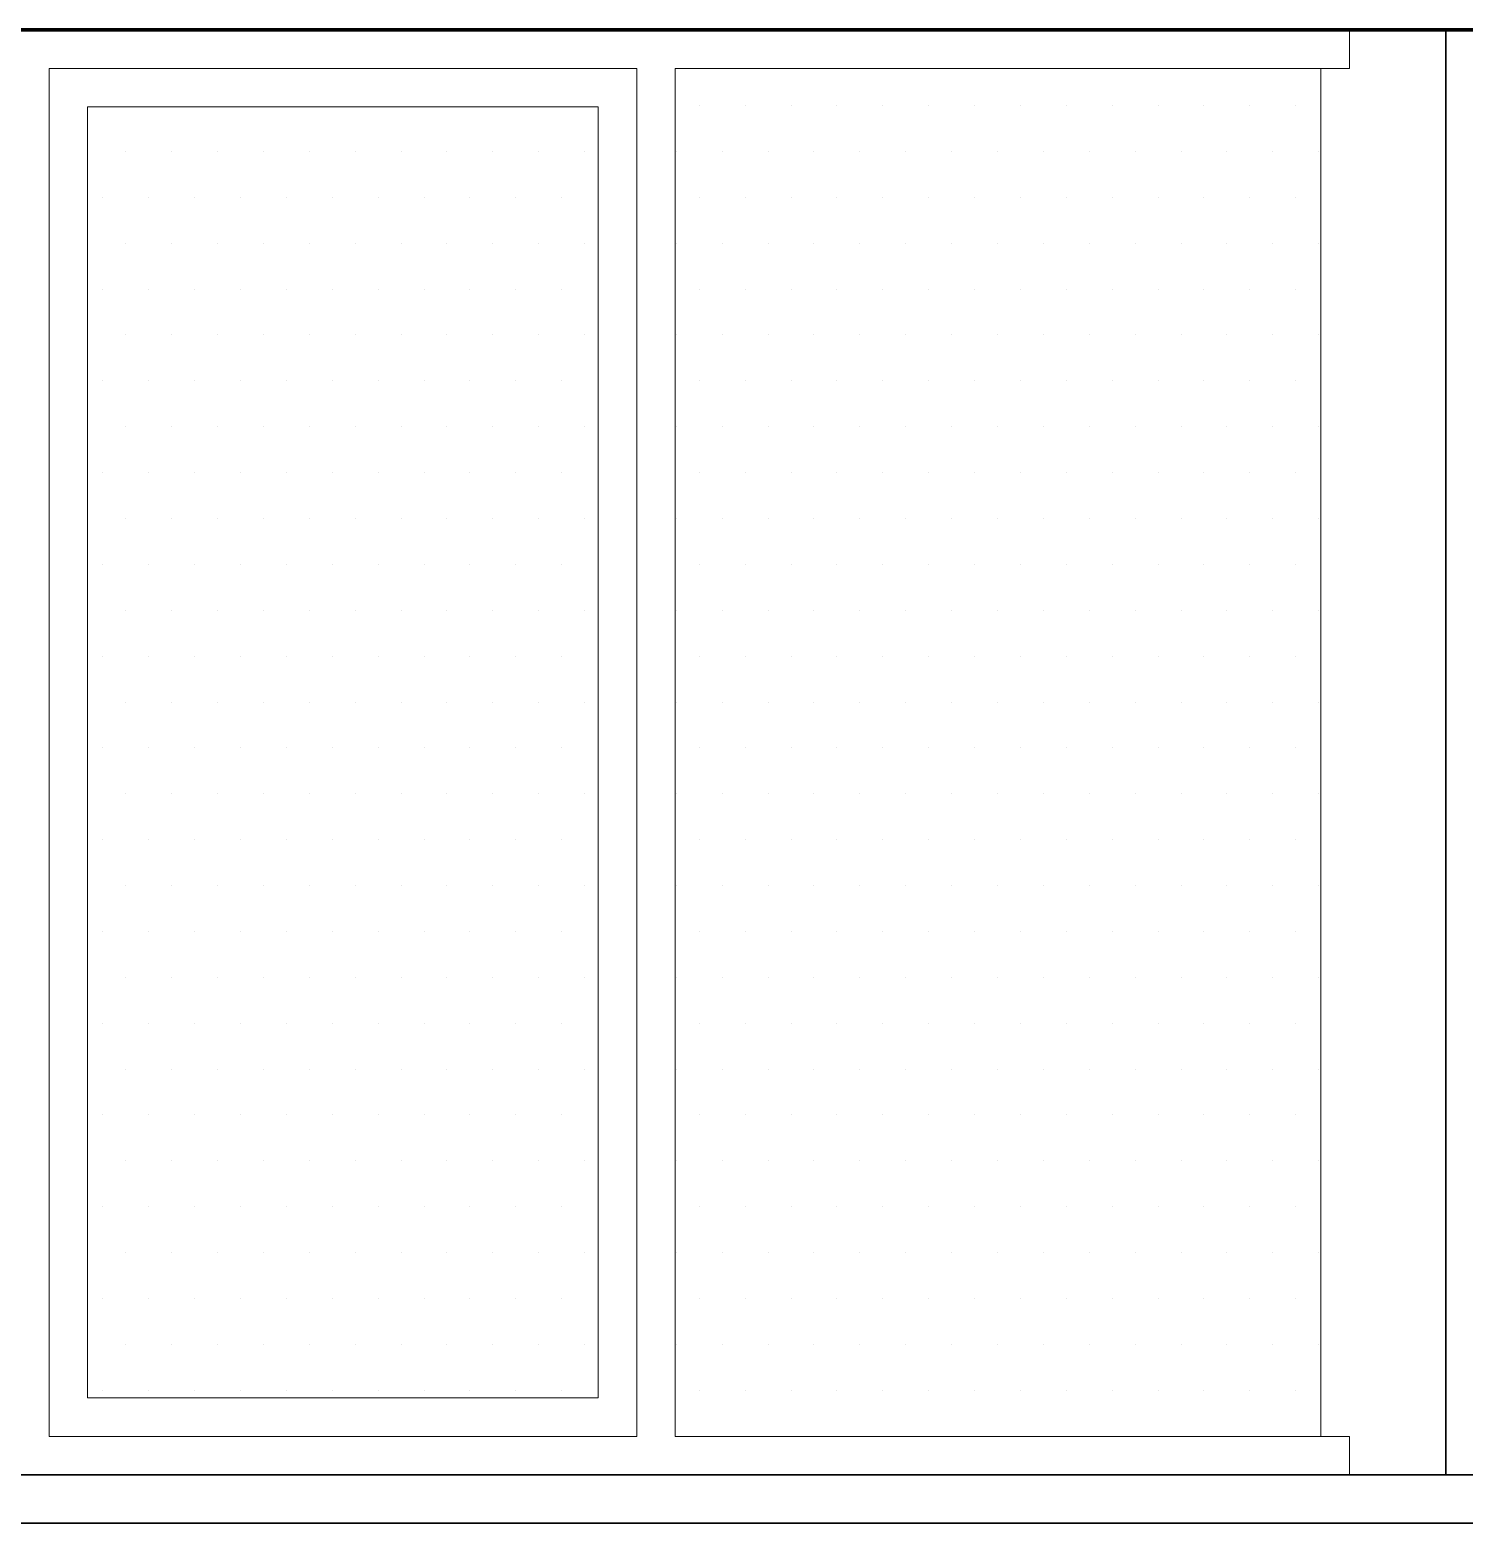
# Model space of a CAD drawing. Header units: millimetres. Extents: x 2016.56 to 2021.8, y 13721.83 to 13722.48.
# Drawn here: x 2021.69912 to 2021.7289, y 13722.17994 to 13722.21094 of the extents above; entities that cross this region are included whole.
import ezdxf

# ---------------------------------------------------------------- set-up
doc = ezdxf.new("R2010")
doc.units = ezdxf.units.MM
doc.layers.get('0').update_dxf_attribs({"lineweight": 20})
for name, color, linetype, lineweight in [('0.3', 150, 'Continuous', 30), ('1.2', 120, 'Continuous', 120), ('DUVAR', 4, 'Continuous', 40)]:
    doc.layers.add(name, color=color, linetype=linetype, lineweight=lineweight)

msp = doc.modelspace()

# ---------------------------------------------------------------- linework, layer by layer
for p, q in [((2021.726524, 13722.210938), (2021.726524, 13722.210138)), ((2021.699524, 13722.210138), (2021.699524, 13722.181738)), ((2021.699524, 13722.210138), (2021.711724, 13722.210138)), ((2021.711724, 13722.210138), (2021.711724, 13722.181738)), ((2021.712524, 13722.210138), (2021.712524, 13722.181738)), ((2021.712524, 13722.210138), (2021.726524, 13722.210138)), ((2021.725924, 13722.210138), (2021.725924, 13722.181738)), ((2021.700324, 13722.209338), (2021.700324, 13722.182538)), ((2021.710924, 13722.209338), (2021.700324, 13722.209338)), ((2021.710924, 13722.209338), (2021.710924, 13722.182538)), ((2021.700324, 13722.182538), (2021.710924, 13722.182538)), ((2021.711724, 13722.181738), (2021.699524, 13722.181738)), ((2021.726524, 13722.181738), (2021.712524, 13722.181738)), ((2021.726524, 13722.181738), (2021.726524, 13722.180938))]:
    msp.add_line(p, q)
at = {"layer": '0.3'}
for p, q in [((2021.728524, 13722.210938), (2021.728524, 13722.180938)), ((2021.680924, 13722.180938), (2021.737124, 13722.180938)), ((2021.680924, 13722.179938), (2021.737124, 13722.179938))]:
    msp.add_line(p, q, dxfattribs=at)
at = {"layer": '1.2'}
msp.add_line((2021.736524, 13722.210938), (2021.681524, 13722.210938), dxfattribs=at)
at = {"layer": 'DUVAR'}
for p, q in [((2021.713023, 13722.209367), (2021.713023, 13722.209367)), ((2021.713975, 13722.209367), (2021.713975, 13722.209367)), ((2021.714928, 13722.209367), (2021.714928, 13722.209367)), ((2021.71588, 13722.209367), (2021.71588, 13722.209367)), ((2021.716833, 13722.209367), (2021.716833, 13722.209367)), ((2021.717785, 13722.209367), (2021.717785, 13722.209367)), ((2021.718738, 13722.209367), (2021.718738, 13722.209367)), ((2021.71969, 13722.209367), (2021.71969, 13722.209367)), ((2021.720643, 13722.209367), (2021.720643, 13722.209367)), ((2021.721595, 13722.209367), (2021.721595, 13722.209367)), ((2021.722548, 13722.209367), (2021.722548, 13722.209367)), ((2021.7235, 13722.209367), (2021.7235, 13722.209367)), ((2021.724453, 13722.209367), (2021.724453, 13722.209367)), ((2021.725405, 13722.209367), (2021.725405, 13722.209367)), ((2021.701117, 13722.208414), (2021.701117, 13722.208414)), ((2021.702069, 13722.208414), (2021.702069, 13722.208414)), ((2021.703022, 13722.208414), (2021.703022, 13722.208414)), ((2021.703974, 13722.208414), (2021.703974, 13722.208414)), ((2021.704927, 13722.208414), (2021.704927, 13722.208414)), ((2021.705879, 13722.208414), (2021.705879, 13722.208414)), ((2021.706832, 13722.208414), (2021.706832, 13722.208414)), ((2021.707784, 13722.208414), (2021.707784, 13722.208414)), ((2021.708737, 13722.208414), (2021.708737, 13722.208414)), ((2021.709689, 13722.208414), (2021.709689, 13722.208414)), ((2021.710642, 13722.208414), (2021.710642, 13722.208414)), ((2021.712547, 13722.208414), (2021.712547, 13722.208414)), ((2021.713499, 13722.208414), (2021.713499, 13722.208414)), ((2021.714452, 13722.208414), (2021.714452, 13722.208414)), ((2021.715404, 13722.208414), (2021.715404, 13722.208414)), ((2021.716357, 13722.208414), (2021.716357, 13722.208414)), ((2021.717309, 13722.208414), (2021.717309, 13722.208414)), ((2021.718262, 13722.208414), (2021.718262, 13722.208414)), ((2021.719214, 13722.208414), (2021.719214, 13722.208414)), ((2021.720167, 13722.208414), (2021.720167, 13722.208414)), ((2021.721119, 13722.208414), (2021.721119, 13722.208414)), ((2021.722072, 13722.208414), (2021.722072, 13722.208414)), ((2021.723024, 13722.208414), (2021.723024, 13722.208414)), ((2021.723977, 13722.208414), (2021.723977, 13722.208414)), ((2021.724929, 13722.208414), (2021.724929, 13722.208414)), ((2021.725882, 13722.208414), (2021.725882, 13722.208414)), ((2021.70064, 13722.207462), (2021.70064, 13722.207462)), ((2021.701593, 13722.207462), (2021.701593, 13722.207462)), ((2021.702545, 13722.207462), (2021.702545, 13722.207462)), ((2021.703498, 13722.207462), (2021.703498, 13722.207462)), ((2021.70445, 13722.207462), (2021.70445, 13722.207462)), ((2021.705403, 13722.207462), (2021.705403, 13722.207462)), ((2021.706355, 13722.207462), (2021.706355, 13722.207462)), ((2021.707308, 13722.207462), (2021.707308, 13722.207462)), ((2021.70826, 13722.207462), (2021.70826, 13722.207462)), ((2021.709213, 13722.207462), (2021.709213, 13722.207462)), ((2021.710165, 13722.207462), (2021.710165, 13722.207462)), ((2021.713023, 13722.207462), (2021.713023, 13722.207462)), ((2021.713975, 13722.207462), (2021.713975, 13722.207462)), ((2021.714928, 13722.207462), (2021.714928, 13722.207462)), ((2021.71588, 13722.207462), (2021.71588, 13722.207462)), ((2021.716833, 13722.207462), (2021.716833, 13722.207462)), ((2021.717785, 13722.207462), (2021.717785, 13722.207462)), ((2021.718738, 13722.207462), (2021.718738, 13722.207462)), ((2021.71969, 13722.207462), (2021.71969, 13722.207462)), ((2021.720643, 13722.207462), (2021.720643, 13722.207462)), ((2021.721595, 13722.207462), (2021.721595, 13722.207462)), ((2021.722548, 13722.207462), (2021.722548, 13722.207462)), ((2021.7235, 13722.207462), (2021.7235, 13722.207462)), ((2021.724453, 13722.207462), (2021.724453, 13722.207462)), ((2021.725405, 13722.207462), (2021.725405, 13722.207462)), ((2021.701117, 13722.206509), (2021.701117, 13722.206509)), ((2021.702069, 13722.206509), (2021.702069, 13722.206509)), ((2021.703022, 13722.206509), (2021.703022, 13722.206509)), ((2021.703974, 13722.206509), (2021.703974, 13722.206509)), ((2021.704927, 13722.206509), (2021.704927, 13722.206509)), ((2021.705879, 13722.206509), (2021.705879, 13722.206509)), ((2021.706832, 13722.206509), (2021.706832, 13722.206509)), ((2021.707784, 13722.206509), (2021.707784, 13722.206509)), ((2021.708737, 13722.206509), (2021.708737, 13722.206509)), ((2021.709689, 13722.206509), (2021.709689, 13722.206509)), ((2021.710642, 13722.206509), (2021.710642, 13722.206509)), ((2021.712547, 13722.206509), (2021.712547, 13722.206509)), ((2021.713499, 13722.206509), (2021.713499, 13722.206509)), ((2021.714452, 13722.206509), (2021.714452, 13722.206509)), ((2021.715404, 13722.206509), (2021.715404, 13722.206509)), ((2021.716357, 13722.206509), (2021.716357, 13722.206509)), ((2021.717309, 13722.206509), (2021.717309, 13722.206509)), ((2021.718262, 13722.206509), (2021.718262, 13722.206509)), ((2021.719214, 13722.206509), (2021.719214, 13722.206509)), ((2021.720167, 13722.206509), (2021.720167, 13722.206509)), ((2021.721119, 13722.206509), (2021.721119, 13722.206509)), ((2021.722072, 13722.206509), (2021.722072, 13722.206509)), ((2021.723024, 13722.206509), (2021.723024, 13722.206509)), ((2021.723977, 13722.206509), (2021.723977, 13722.206509)), ((2021.724929, 13722.206509), (2021.724929, 13722.206509)), ((2021.725882, 13722.206509), (2021.725882, 13722.206509)), ((2021.70064, 13722.205557), (2021.70064, 13722.205557)), ((2021.701593, 13722.205557), (2021.701593, 13722.205557)), ((2021.702545, 13722.205557), (2021.702545, 13722.205557)), ((2021.703498, 13722.205557), (2021.703498, 13722.205557)), ((2021.70445, 13722.205557), (2021.70445, 13722.205557)), ((2021.705403, 13722.205557), (2021.705403, 13722.205557)), ((2021.706355, 13722.205557), (2021.706355, 13722.205557)), ((2021.707308, 13722.205557), (2021.707308, 13722.205557)), ((2021.70826, 13722.205557), (2021.70826, 13722.205557)), ((2021.709213, 13722.205557), (2021.709213, 13722.205557)), ((2021.710165, 13722.205557), (2021.710165, 13722.205557)), ((2021.713023, 13722.205557), (2021.713023, 13722.205557)), ((2021.713975, 13722.205557), (2021.713975, 13722.205557)), ((2021.714928, 13722.205557), (2021.714928, 13722.205557)), ((2021.71588, 13722.205557), (2021.71588, 13722.205557)), ((2021.716833, 13722.205557), (2021.716833, 13722.205557)), ((2021.717785, 13722.205557), (2021.717785, 13722.205557)), ((2021.718738, 13722.205557), (2021.718738, 13722.205557)), ((2021.71969, 13722.205557), (2021.71969, 13722.205557)), ((2021.720643, 13722.205557), (2021.720643, 13722.205557)), ((2021.721595, 13722.205557), (2021.721595, 13722.205557)), ((2021.722548, 13722.205557), (2021.722548, 13722.205557)), ((2021.7235, 13722.205557), (2021.7235, 13722.205557)), ((2021.724453, 13722.205557), (2021.724453, 13722.205557)), ((2021.725405, 13722.205557), (2021.725405, 13722.205557)), ((2021.701117, 13722.204604), (2021.701117, 13722.204604)), ((2021.702069, 13722.204604), (2021.702069, 13722.204604)), ((2021.703022, 13722.204604), (2021.703022, 13722.204604)), ((2021.703974, 13722.204604), (2021.703974, 13722.204604)), ((2021.704927, 13722.204604), (2021.704927, 13722.204604)), ((2021.705879, 13722.204604), (2021.705879, 13722.204604)), ((2021.706832, 13722.204604), (2021.706832, 13722.204604)), ((2021.707784, 13722.204604), (2021.707784, 13722.204604)), ((2021.708737, 13722.204604), (2021.708737, 13722.204604)), ((2021.709689, 13722.204604), (2021.709689, 13722.204604)), ((2021.710642, 13722.204604), (2021.710642, 13722.204604)), ((2021.712547, 13722.204604), (2021.712547, 13722.204604)), ((2021.713499, 13722.204604), (2021.713499, 13722.204604)), ((2021.714452, 13722.204604), (2021.714452, 13722.204604)), ((2021.715404, 13722.204604), (2021.715404, 13722.204604)), ((2021.716357, 13722.204604), (2021.716357, 13722.204604)), ((2021.717309, 13722.204604), (2021.717309, 13722.204604)), ((2021.718262, 13722.204604), (2021.718262, 13722.204604)), ((2021.719214, 13722.204604), (2021.719214, 13722.204604)), ((2021.720167, 13722.204604), (2021.720167, 13722.204604)), ((2021.721119, 13722.204604), (2021.721119, 13722.204604)), ((2021.722072, 13722.204604), (2021.722072, 13722.204604)), ((2021.723024, 13722.204604), (2021.723024, 13722.204604)), ((2021.723977, 13722.204604), (2021.723977, 13722.204604)), ((2021.724929, 13722.204604), (2021.724929, 13722.204604)), ((2021.725882, 13722.204604), (2021.725882, 13722.204604)), ((2021.70064, 13722.203652), (2021.70064, 13722.203652)), ((2021.701593, 13722.203652), (2021.701593, 13722.203652)), ((2021.702545, 13722.203652), (2021.702545, 13722.203652)), ((2021.703498, 13722.203652), (2021.703498, 13722.203652)), ((2021.70445, 13722.203652), (2021.70445, 13722.203652)), ((2021.705403, 13722.203652), (2021.705403, 13722.203652)), ((2021.706355, 13722.203652), (2021.706355, 13722.203652)), ((2021.707308, 13722.203652), (2021.707308, 13722.203652)), ((2021.70826, 13722.203652), (2021.70826, 13722.203652)), ((2021.709213, 13722.203652), (2021.709213, 13722.203652)), ((2021.710165, 13722.203652), (2021.710165, 13722.203652)), ((2021.713023, 13722.203652), (2021.713023, 13722.203652)), ((2021.713975, 13722.203652), (2021.713975, 13722.203652)), ((2021.714928, 13722.203652), (2021.714928, 13722.203652)), ((2021.71588, 13722.203652), (2021.71588, 13722.203652)), ((2021.716833, 13722.203652), (2021.716833, 13722.203652)), ((2021.717785, 13722.203652), (2021.717785, 13722.203652)), ((2021.718738, 13722.203652), (2021.718738, 13722.203652)), ((2021.71969, 13722.203652), (2021.71969, 13722.203652)), ((2021.720643, 13722.203652), (2021.720643, 13722.203652)), ((2021.721595, 13722.203652), (2021.721595, 13722.203652)), ((2021.722548, 13722.203652), (2021.722548, 13722.203652)), ((2021.7235, 13722.203652), (2021.7235, 13722.203652)), ((2021.724453, 13722.203652), (2021.724453, 13722.203652)), ((2021.725405, 13722.203652), (2021.725405, 13722.203652)), ((2021.701117, 13722.202699), (2021.701117, 13722.202699)), ((2021.702069, 13722.202699), (2021.702069, 13722.202699)), ((2021.703022, 13722.202699), (2021.703022, 13722.202699)), ((2021.703974, 13722.202699), (2021.703974, 13722.202699)), ((2021.704927, 13722.202699), (2021.704927, 13722.202699)), ((2021.705879, 13722.202699), (2021.705879, 13722.202699)), ((2021.706832, 13722.202699), (2021.706832, 13722.202699)), ((2021.707784, 13722.202699), (2021.707784, 13722.202699)), ((2021.708737, 13722.202699), (2021.708737, 13722.202699)), ((2021.709689, 13722.202699), (2021.709689, 13722.202699)), ((2021.710642, 13722.202699), (2021.710642, 13722.202699)), ((2021.712547, 13722.202699), (2021.712547, 13722.202699)), ((2021.713499, 13722.202699), (2021.713499, 13722.202699)), ((2021.714452, 13722.202699), (2021.714452, 13722.202699)), ((2021.715404, 13722.202699), (2021.715404, 13722.202699)), ((2021.716357, 13722.202699), (2021.716357, 13722.202699)), ((2021.717309, 13722.202699), (2021.717309, 13722.202699)), ((2021.718262, 13722.202699), (2021.718262, 13722.202699)), ((2021.719214, 13722.202699), (2021.719214, 13722.202699)), ((2021.720167, 13722.202699), (2021.720167, 13722.202699)), ((2021.721119, 13722.202699), (2021.721119, 13722.202699)), ((2021.722072, 13722.202699), (2021.722072, 13722.202699)), ((2021.723024, 13722.202699), (2021.723024, 13722.202699)), ((2021.723977, 13722.202699), (2021.723977, 13722.202699)), ((2021.724929, 13722.202699), (2021.724929, 13722.202699)), ((2021.725882, 13722.202699), (2021.725882, 13722.202699)), ((2021.70064, 13722.201747), (2021.70064, 13722.201747)), ((2021.701593, 13722.201747), (2021.701593, 13722.201747)), ((2021.702545, 13722.201747), (2021.702545, 13722.201747)), ((2021.703498, 13722.201747), (2021.703498, 13722.201747)), ((2021.70445, 13722.201747), (2021.70445, 13722.201747)), ((2021.705403, 13722.201747), (2021.705403, 13722.201747)), ((2021.706355, 13722.201747), (2021.706355, 13722.201747)), ((2021.707308, 13722.201747), (2021.707308, 13722.201747)), ((2021.70826, 13722.201747), (2021.70826, 13722.201747)), ((2021.709213, 13722.201747), (2021.709213, 13722.201747)), ((2021.710165, 13722.201747), (2021.710165, 13722.201747)), ((2021.713023, 13722.201747), (2021.713023, 13722.201747)), ((2021.713975, 13722.201747), (2021.713975, 13722.201747)), ((2021.714928, 13722.201747), (2021.714928, 13722.201747)), ((2021.71588, 13722.201747), (2021.71588, 13722.201747)), ((2021.716833, 13722.201747), (2021.716833, 13722.201747)), ((2021.717785, 13722.201747), (2021.717785, 13722.201747)), ((2021.718738, 13722.201747), (2021.718738, 13722.201747)), ((2021.71969, 13722.201747), (2021.71969, 13722.201747)), ((2021.720643, 13722.201747), (2021.720643, 13722.201747)), ((2021.721595, 13722.201747), (2021.721595, 13722.201747)), ((2021.722548, 13722.201747), (2021.722548, 13722.201747)), ((2021.7235, 13722.201747), (2021.7235, 13722.201747)), ((2021.724453, 13722.201747), (2021.724453, 13722.201747)), ((2021.725405, 13722.201747), (2021.725405, 13722.201747)), ((2021.701117, 13722.200794), (2021.701117, 13722.200794)), ((2021.702069, 13722.200794), (2021.702069, 13722.200794)), ((2021.703022, 13722.200794), (2021.703022, 13722.200794)), ((2021.703974, 13722.200794), (2021.703974, 13722.200794)), ((2021.704927, 13722.200794), (2021.704927, 13722.200794)), ((2021.705879, 13722.200794), (2021.705879, 13722.200794)), ((2021.706832, 13722.200794), (2021.706832, 13722.200794)), ((2021.707784, 13722.200794), (2021.707784, 13722.200794)), ((2021.708737, 13722.200794), (2021.708737, 13722.200794)), ((2021.709689, 13722.200794), (2021.709689, 13722.200794)), ((2021.710642, 13722.200794), (2021.710642, 13722.200794)), ((2021.712547, 13722.200794), (2021.712547, 13722.200794)), ((2021.713499, 13722.200794), (2021.713499, 13722.200794)), ((2021.714452, 13722.200794), (2021.714452, 13722.200794)), ((2021.715404, 13722.200794), (2021.715404, 13722.200794)), ((2021.716357, 13722.200794), (2021.716357, 13722.200794)), ((2021.717309, 13722.200794), (2021.717309, 13722.200794)), ((2021.718262, 13722.200794), (2021.718262, 13722.200794)), ((2021.719214, 13722.200794), (2021.719214, 13722.200794)), ((2021.720167, 13722.200794), (2021.720167, 13722.200794)), ((2021.721119, 13722.200794), (2021.721119, 13722.200794)), ((2021.722072, 13722.200794), (2021.722072, 13722.200794)), ((2021.723024, 13722.200794), (2021.723024, 13722.200794)), ((2021.723977, 13722.200794), (2021.723977, 13722.200794)), ((2021.724929, 13722.200794), (2021.724929, 13722.200794)), ((2021.725882, 13722.200794), (2021.725882, 13722.200794)), ((2021.70064, 13722.199842), (2021.70064, 13722.199842)), ((2021.701593, 13722.199842), (2021.701593, 13722.199842)), ((2021.702545, 13722.199842), (2021.702545, 13722.199842)), ((2021.703498, 13722.199842), (2021.703498, 13722.199842)), ((2021.70445, 13722.199842), (2021.70445, 13722.199842)), ((2021.705403, 13722.199842), (2021.705403, 13722.199842)), ((2021.706355, 13722.199842), (2021.706355, 13722.199842)), ((2021.707308, 13722.199842), (2021.707308, 13722.199842)), ((2021.70826, 13722.199842), (2021.70826, 13722.199842)), ((2021.709213, 13722.199842), (2021.709213, 13722.199842)), ((2021.710165, 13722.199842), (2021.710165, 13722.199842)), ((2021.713023, 13722.199842), (2021.713023, 13722.199842)), ((2021.713975, 13722.199842), (2021.713975, 13722.199842)), ((2021.714928, 13722.199842), (2021.714928, 13722.199842)), ((2021.71588, 13722.199842), (2021.71588, 13722.199842)), ((2021.716833, 13722.199842), (2021.716833, 13722.199842)), ((2021.717785, 13722.199842), (2021.717785, 13722.199842)), ((2021.718738, 13722.199842), (2021.718738, 13722.199842)), ((2021.71969, 13722.199842), (2021.71969, 13722.199842)), ((2021.720643, 13722.199842), (2021.720643, 13722.199842)), ((2021.721595, 13722.199842), (2021.721595, 13722.199842)), ((2021.722548, 13722.199842), (2021.722548, 13722.199842)), ((2021.7235, 13722.199842), (2021.7235, 13722.199842)), ((2021.724453, 13722.199842), (2021.724453, 13722.199842)), ((2021.725405, 13722.199842), (2021.725405, 13722.199842)), ((2021.701117, 13722.198889), (2021.701117, 13722.198889)), ((2021.702069, 13722.198889), (2021.702069, 13722.198889)), ((2021.703022, 13722.198889), (2021.703022, 13722.198889)), ((2021.703974, 13722.198889), (2021.703974, 13722.198889)), ((2021.704927, 13722.198889), (2021.704927, 13722.198889)), ((2021.705879, 13722.198889), (2021.705879, 13722.198889)), ((2021.706832, 13722.198889), (2021.706832, 13722.198889)), ((2021.707784, 13722.198889), (2021.707784, 13722.198889)), ((2021.708737, 13722.198889), (2021.708737, 13722.198889)), ((2021.709689, 13722.198889), (2021.709689, 13722.198889)), ((2021.710642, 13722.198889), (2021.710642, 13722.198889)), ((2021.712547, 13722.198889), (2021.712547, 13722.198889)), ((2021.713499, 13722.198889), (2021.713499, 13722.198889)), ((2021.714452, 13722.198889), (2021.714452, 13722.198889)), ((2021.715404, 13722.198889), (2021.715404, 13722.198889)), ((2021.716357, 13722.198889), (2021.716357, 13722.198889)), ((2021.717309, 13722.198889), (2021.717309, 13722.198889)), ((2021.718262, 13722.198889), (2021.718262, 13722.198889)), ((2021.719214, 13722.198889), (2021.719214, 13722.198889)), ((2021.720167, 13722.198889), (2021.720167, 13722.198889)), ((2021.721119, 13722.198889), (2021.721119, 13722.198889)), ((2021.722072, 13722.198889), (2021.722072, 13722.198889)), ((2021.723024, 13722.198889), (2021.723024, 13722.198889)), ((2021.723977, 13722.198889), (2021.723977, 13722.198889)), ((2021.724929, 13722.198889), (2021.724929, 13722.198889)), ((2021.725882, 13722.198889), (2021.725882, 13722.198889)), ((2021.70064, 13722.197937), (2021.70064, 13722.197937)), ((2021.701593, 13722.197937), (2021.701593, 13722.197937)), ((2021.702545, 13722.197937), (2021.702545, 13722.197937)), ((2021.703498, 13722.197937), (2021.703498, 13722.197937)), ((2021.70445, 13722.197937), (2021.70445, 13722.197937)), ((2021.705403, 13722.197937), (2021.705403, 13722.197937)), ((2021.706355, 13722.197937), (2021.706355, 13722.197937)), ((2021.707308, 13722.197937), (2021.707308, 13722.197937)), ((2021.70826, 13722.197937), (2021.70826, 13722.197937)), ((2021.709213, 13722.197937), (2021.709213, 13722.197937)), ((2021.710165, 13722.197937), (2021.710165, 13722.197937)), ((2021.713023, 13722.197937), (2021.713023, 13722.197937)), ((2021.713975, 13722.197937), (2021.713975, 13722.197937)), ((2021.714928, 13722.197937), (2021.714928, 13722.197937)), ((2021.71588, 13722.197937), (2021.71588, 13722.197937)), ((2021.716833, 13722.197937), (2021.716833, 13722.197937)), ((2021.717785, 13722.197937), (2021.717785, 13722.197937)), ((2021.718738, 13722.197937), (2021.718738, 13722.197937)), ((2021.71969, 13722.197937), (2021.71969, 13722.197937)), ((2021.720643, 13722.197937), (2021.720643, 13722.197937)), ((2021.721595, 13722.197937), (2021.721595, 13722.197937)), ((2021.722548, 13722.197937), (2021.722548, 13722.197937)), ((2021.7235, 13722.197937), (2021.7235, 13722.197937)), ((2021.724453, 13722.197937), (2021.724453, 13722.197937)), ((2021.725405, 13722.197937), (2021.725405, 13722.197937)), ((2021.701117, 13722.196984), (2021.701117, 13722.196984)), ((2021.702069, 13722.196984), (2021.702069, 13722.196984)), ((2021.703022, 13722.196984), (2021.703022, 13722.196984)), ((2021.703974, 13722.196984), (2021.703974, 13722.196984)), ((2021.704927, 13722.196984), (2021.704927, 13722.196984)), ((2021.705879, 13722.196984), (2021.705879, 13722.196984)), ((2021.706832, 13722.196984), (2021.706832, 13722.196984)), ((2021.707784, 13722.196984), (2021.707784, 13722.196984)), ((2021.708737, 13722.196984), (2021.708737, 13722.196984)), ((2021.709689, 13722.196984), (2021.709689, 13722.196984)), ((2021.710642, 13722.196984), (2021.710642, 13722.196984)), ((2021.712547, 13722.196984), (2021.712547, 13722.196984)), ((2021.713499, 13722.196984), (2021.713499, 13722.196984)), ((2021.714452, 13722.196984), (2021.714452, 13722.196984)), ((2021.715404, 13722.196984), (2021.715404, 13722.196984)), ((2021.716357, 13722.196984), (2021.716357, 13722.196984)), ((2021.717309, 13722.196984), (2021.717309, 13722.196984)), ((2021.718262, 13722.196984), (2021.718262, 13722.196984)), ((2021.719214, 13722.196984), (2021.719214, 13722.196984)), ((2021.720167, 13722.196984), (2021.720167, 13722.196984)), ((2021.721119, 13722.196984), (2021.721119, 13722.196984)), ((2021.722072, 13722.196984), (2021.722072, 13722.196984)), ((2021.723024, 13722.196984), (2021.723024, 13722.196984)), ((2021.723977, 13722.196984), (2021.723977, 13722.196984)), ((2021.724929, 13722.196984), (2021.724929, 13722.196984)), ((2021.725882, 13722.196984), (2021.725882, 13722.196984)), ((2021.70064, 13722.196032), (2021.70064, 13722.196032)), ((2021.701593, 13722.196032), (2021.701593, 13722.196032)), ((2021.702545, 13722.196032), (2021.702545, 13722.196032)), ((2021.703498, 13722.196032), (2021.703498, 13722.196032)), ((2021.70445, 13722.196032), (2021.70445, 13722.196032)), ((2021.705403, 13722.196032), (2021.705403, 13722.196032)), ((2021.706355, 13722.196032), (2021.706355, 13722.196032)), ((2021.707308, 13722.196032), (2021.707308, 13722.196032)), ((2021.70826, 13722.196032), (2021.70826, 13722.196032)), ((2021.709213, 13722.196032), (2021.709213, 13722.196032)), ((2021.710165, 13722.196032), (2021.710165, 13722.196032)), ((2021.713023, 13722.196032), (2021.713023, 13722.196032)), ((2021.713975, 13722.196032), (2021.713975, 13722.196032)), ((2021.714928, 13722.196032), (2021.714928, 13722.196032)), ((2021.71588, 13722.196032), (2021.71588, 13722.196032)), ((2021.716833, 13722.196032), (2021.716833, 13722.196032)), ((2021.717785, 13722.196032), (2021.717785, 13722.196032)), ((2021.718738, 13722.196032), (2021.718738, 13722.196032)), ((2021.71969, 13722.196032), (2021.71969, 13722.196032)), ((2021.720643, 13722.196032), (2021.720643, 13722.196032)), ((2021.721595, 13722.196032), (2021.721595, 13722.196032)), ((2021.722548, 13722.196032), (2021.722548, 13722.196032)), ((2021.7235, 13722.196032), (2021.7235, 13722.196032)), ((2021.724453, 13722.196032), (2021.724453, 13722.196032)), ((2021.725405, 13722.196032), (2021.725405, 13722.196032)), ((2021.701117, 13722.195079), (2021.701117, 13722.195079)), ((2021.702069, 13722.195079), (2021.702069, 13722.195079)), ((2021.703022, 13722.195079), (2021.703022, 13722.195079)), ((2021.703974, 13722.195079), (2021.703974, 13722.195079)), ((2021.704927, 13722.195079), (2021.704927, 13722.195079)), ((2021.705879, 13722.195079), (2021.705879, 13722.195079)), ((2021.706832, 13722.195079), (2021.706832, 13722.195079)), ((2021.707784, 13722.195079), (2021.707784, 13722.195079)), ((2021.708737, 13722.195079), (2021.708737, 13722.195079)), ((2021.709689, 13722.195079), (2021.709689, 13722.195079)), ((2021.710642, 13722.195079), (2021.710642, 13722.195079)), ((2021.712547, 13722.195079), (2021.712547, 13722.195079)), ((2021.713499, 13722.195079), (2021.713499, 13722.195079)), ((2021.714452, 13722.195079), (2021.714452, 13722.195079)), ((2021.715404, 13722.195079), (2021.715404, 13722.195079)), ((2021.716357, 13722.195079), (2021.716357, 13722.195079)), ((2021.717309, 13722.195079), (2021.717309, 13722.195079)), ((2021.718262, 13722.195079), (2021.718262, 13722.195079)), ((2021.719214, 13722.195079), (2021.719214, 13722.195079)), ((2021.720167, 13722.195079), (2021.720167, 13722.195079)), ((2021.721119, 13722.195079), (2021.721119, 13722.195079)), ((2021.722072, 13722.195079), (2021.722072, 13722.195079)), ((2021.723024, 13722.195079), (2021.723024, 13722.195079)), ((2021.723977, 13722.195079), (2021.723977, 13722.195079)), ((2021.724929, 13722.195079), (2021.724929, 13722.195079)), ((2021.725882, 13722.195079), (2021.725882, 13722.195079)), ((2021.70064, 13722.194127), (2021.70064, 13722.194127)), ((2021.701593, 13722.194127), (2021.701593, 13722.194127)), ((2021.702545, 13722.194127), (2021.702545, 13722.194127)), ((2021.703498, 13722.194127), (2021.703498, 13722.194127)), ((2021.70445, 13722.194127), (2021.70445, 13722.194127)), ((2021.705403, 13722.194127), (2021.705403, 13722.194127)), ((2021.706355, 13722.194127), (2021.706355, 13722.194127)), ((2021.707308, 13722.194127), (2021.707308, 13722.194127)), ((2021.70826, 13722.194127), (2021.70826, 13722.194127)), ((2021.709213, 13722.194127), (2021.709213, 13722.194127)), ((2021.710165, 13722.194127), (2021.710165, 13722.194127)), ((2021.713023, 13722.194127), (2021.713023, 13722.194127)), ((2021.713975, 13722.194127), (2021.713975, 13722.194127)), ((2021.714928, 13722.194127), (2021.714928, 13722.194127)), ((2021.71588, 13722.194127), (2021.71588, 13722.194127)), ((2021.716833, 13722.194127), (2021.716833, 13722.194127)), ((2021.717785, 13722.194127), (2021.717785, 13722.194127)), ((2021.718738, 13722.194127), (2021.718738, 13722.194127)), ((2021.71969, 13722.194127), (2021.71969, 13722.194127)), ((2021.720643, 13722.194127), (2021.720643, 13722.194127)), ((2021.721595, 13722.194127), (2021.721595, 13722.194127)), ((2021.722548, 13722.194127), (2021.722548, 13722.194127)), ((2021.7235, 13722.194127), (2021.7235, 13722.194127)), ((2021.724453, 13722.194127), (2021.724453, 13722.194127)), ((2021.725405, 13722.194127), (2021.725405, 13722.194127)), ((2021.701117, 13722.193174), (2021.701117, 13722.193174)), ((2021.702069, 13722.193174), (2021.702069, 13722.193174)), ((2021.703022, 13722.193174), (2021.703022, 13722.193174)), ((2021.703974, 13722.193174), (2021.703974, 13722.193174)), ((2021.704927, 13722.193174), (2021.704927, 13722.193174)), ((2021.705879, 13722.193174), (2021.705879, 13722.193174)), ((2021.706832, 13722.193174), (2021.706832, 13722.193174)), ((2021.707784, 13722.193174), (2021.707784, 13722.193174)), ((2021.708737, 13722.193174), (2021.708737, 13722.193174)), ((2021.709689, 13722.193174), (2021.709689, 13722.193174)), ((2021.710642, 13722.193174), (2021.710642, 13722.193174)), ((2021.712547, 13722.193174), (2021.712547, 13722.193174)), ((2021.713499, 13722.193174), (2021.713499, 13722.193174)), ((2021.714452, 13722.193174), (2021.714452, 13722.193174)), ((2021.715404, 13722.193174), (2021.715404, 13722.193174)), ((2021.716357, 13722.193174), (2021.716357, 13722.193174)), ((2021.717309, 13722.193174), (2021.717309, 13722.193174)), ((2021.718262, 13722.193174), (2021.718262, 13722.193174)), ((2021.719214, 13722.193174), (2021.719214, 13722.193174)), ((2021.720167, 13722.193174), (2021.720167, 13722.193174)), ((2021.721119, 13722.193174), (2021.721119, 13722.193174)), ((2021.722072, 13722.193174), (2021.722072, 13722.193174)), ((2021.723024, 13722.193174), (2021.723024, 13722.193174)), ((2021.723977, 13722.193174), (2021.723977, 13722.193174)), ((2021.724929, 13722.193174), (2021.724929, 13722.193174)), ((2021.725882, 13722.193174), (2021.725882, 13722.193174)), ((2021.70064, 13722.192222), (2021.70064, 13722.192222)), ((2021.701593, 13722.192222), (2021.701593, 13722.192222)), ((2021.702545, 13722.192222), (2021.702545, 13722.192222)), ((2021.703498, 13722.192222), (2021.703498, 13722.192222)), ((2021.70445, 13722.192222), (2021.70445, 13722.192222)), ((2021.705403, 13722.192222), (2021.705403, 13722.192222)), ((2021.706355, 13722.192222), (2021.706355, 13722.192222)), ((2021.707308, 13722.192222), (2021.707308, 13722.192222)), ((2021.70826, 13722.192222), (2021.70826, 13722.192222)), ((2021.709213, 13722.192222), (2021.709213, 13722.192222)), ((2021.710165, 13722.192222), (2021.710165, 13722.192222)), ((2021.713023, 13722.192222), (2021.713023, 13722.192222)), ((2021.713975, 13722.192222), (2021.713975, 13722.192222)), ((2021.714928, 13722.192222), (2021.714928, 13722.192222)), ((2021.71588, 13722.192222), (2021.71588, 13722.192222)), ((2021.716833, 13722.192222), (2021.716833, 13722.192222)), ((2021.717785, 13722.192222), (2021.717785, 13722.192222)), ((2021.718738, 13722.192222), (2021.718738, 13722.192222)), ((2021.71969, 13722.192222), (2021.71969, 13722.192222)), ((2021.720643, 13722.192222), (2021.720643, 13722.192222)), ((2021.721595, 13722.192222), (2021.721595, 13722.192222)), ((2021.722548, 13722.192222), (2021.722548, 13722.192222)), ((2021.7235, 13722.192222), (2021.7235, 13722.192222)), ((2021.724453, 13722.192222), (2021.724453, 13722.192222)), ((2021.725405, 13722.192222), (2021.725405, 13722.192222)), ((2021.701117, 13722.191269), (2021.701117, 13722.191269)), ((2021.702069, 13722.191269), (2021.702069, 13722.191269)), ((2021.703022, 13722.191269), (2021.703022, 13722.191269)), ((2021.703974, 13722.191269), (2021.703974, 13722.191269)), ((2021.704927, 13722.191269), (2021.704927, 13722.191269)), ((2021.705879, 13722.191269), (2021.705879, 13722.191269)), ((2021.706832, 13722.191269), (2021.706832, 13722.191269)), ((2021.707784, 13722.191269), (2021.707784, 13722.191269)), ((2021.708737, 13722.191269), (2021.708737, 13722.191269)), ((2021.709689, 13722.191269), (2021.709689, 13722.191269)), ((2021.710642, 13722.191269), (2021.710642, 13722.191269)), ((2021.712547, 13722.191269), (2021.712547, 13722.191269)), ((2021.713499, 13722.191269), (2021.713499, 13722.191269)), ((2021.714452, 13722.191269), (2021.714452, 13722.191269)), ((2021.715404, 13722.191269), (2021.715404, 13722.191269)), ((2021.716357, 13722.191269), (2021.716357, 13722.191269)), ((2021.717309, 13722.191269), (2021.717309, 13722.191269)), ((2021.718262, 13722.191269), (2021.718262, 13722.191269)), ((2021.719214, 13722.191269), (2021.719214, 13722.191269)), ((2021.720167, 13722.191269), (2021.720167, 13722.191269)), ((2021.721119, 13722.191269), (2021.721119, 13722.191269)), ((2021.722072, 13722.191269), (2021.722072, 13722.191269)), ((2021.723024, 13722.191269), (2021.723024, 13722.191269)), ((2021.723977, 13722.191269), (2021.723977, 13722.191269)), ((2021.724929, 13722.191269), (2021.724929, 13722.191269)), ((2021.725882, 13722.191269), (2021.725882, 13722.191269)), ((2021.70064, 13722.190317), (2021.70064, 13722.190317)), ((2021.701593, 13722.190317), (2021.701593, 13722.190317)), ((2021.702545, 13722.190317), (2021.702545, 13722.190317)), ((2021.703498, 13722.190317), (2021.703498, 13722.190317)), ((2021.70445, 13722.190317), (2021.70445, 13722.190317)), ((2021.705403, 13722.190317), (2021.705403, 13722.190317)), ((2021.706355, 13722.190317), (2021.706355, 13722.190317)), ((2021.707308, 13722.190317), (2021.707308, 13722.190317)), ((2021.70826, 13722.190317), (2021.70826, 13722.190317)), ((2021.709213, 13722.190317), (2021.709213, 13722.190317)), ((2021.710165, 13722.190317), (2021.710165, 13722.190317)), ((2021.713023, 13722.190317), (2021.713023, 13722.190317)), ((2021.713975, 13722.190317), (2021.713975, 13722.190317)), ((2021.714928, 13722.190317), (2021.714928, 13722.190317)), ((2021.71588, 13722.190317), (2021.71588, 13722.190317)), ((2021.716833, 13722.190317), (2021.716833, 13722.190317)), ((2021.717785, 13722.190317), (2021.717785, 13722.190317)), ((2021.718738, 13722.190317), (2021.718738, 13722.190317)), ((2021.71969, 13722.190317), (2021.71969, 13722.190317)), ((2021.720643, 13722.190317), (2021.720643, 13722.190317)), ((2021.721595, 13722.190317), (2021.721595, 13722.190317)), ((2021.722548, 13722.190317), (2021.722548, 13722.190317)), ((2021.7235, 13722.190317), (2021.7235, 13722.190317)), ((2021.724453, 13722.190317), (2021.724453, 13722.190317)), ((2021.725405, 13722.190317), (2021.725405, 13722.190317)), ((2021.701117, 13722.189364), (2021.701117, 13722.189364)), ((2021.702069, 13722.189364), (2021.702069, 13722.189364)), ((2021.703022, 13722.189364), (2021.703022, 13722.189364)), ((2021.703974, 13722.189364), (2021.703974, 13722.189364)), ((2021.704927, 13722.189364), (2021.704927, 13722.189364)), ((2021.705879, 13722.189364), (2021.705879, 13722.189364)), ((2021.706832, 13722.189364), (2021.706832, 13722.189364)), ((2021.707784, 13722.189364), (2021.707784, 13722.189364)), ((2021.708737, 13722.189364), (2021.708737, 13722.189364)), ((2021.709689, 13722.189364), (2021.709689, 13722.189364)), ((2021.710642, 13722.189364), (2021.710642, 13722.189364)), ((2021.712547, 13722.189364), (2021.712547, 13722.189364)), ((2021.713499, 13722.189364), (2021.713499, 13722.189364)), ((2021.714452, 13722.189364), (2021.714452, 13722.189364)), ((2021.715404, 13722.189364), (2021.715404, 13722.189364)), ((2021.716357, 13722.189364), (2021.716357, 13722.189364)), ((2021.717309, 13722.189364), (2021.717309, 13722.189364)), ((2021.718262, 13722.189364), (2021.718262, 13722.189364)), ((2021.719214, 13722.189364), (2021.719214, 13722.189364)), ((2021.720167, 13722.189364), (2021.720167, 13722.189364)), ((2021.721119, 13722.189364), (2021.721119, 13722.189364)), ((2021.722072, 13722.189364), (2021.722072, 13722.189364)), ((2021.723024, 13722.189364), (2021.723024, 13722.189364)), ((2021.723977, 13722.189364), (2021.723977, 13722.189364)), ((2021.724929, 13722.189364), (2021.724929, 13722.189364)), ((2021.725882, 13722.189364), (2021.725882, 13722.189364)), ((2021.70064, 13722.188412), (2021.70064, 13722.188412)), ((2021.701593, 13722.188412), (2021.701593, 13722.188412)), ((2021.702545, 13722.188412), (2021.702545, 13722.188412)), ((2021.703498, 13722.188412), (2021.703498, 13722.188412)), ((2021.70445, 13722.188412), (2021.70445, 13722.188412)), ((2021.705403, 13722.188412), (2021.705403, 13722.188412)), ((2021.706355, 13722.188412), (2021.706355, 13722.188412)), ((2021.707308, 13722.188412), (2021.707308, 13722.188412)), ((2021.70826, 13722.188412), (2021.70826, 13722.188412)), ((2021.709213, 13722.188412), (2021.709213, 13722.188412)), ((2021.710165, 13722.188412), (2021.710165, 13722.188412)), ((2021.713023, 13722.188412), (2021.713023, 13722.188412)), ((2021.713975, 13722.188412), (2021.713975, 13722.188412)), ((2021.714928, 13722.188412), (2021.714928, 13722.188412)), ((2021.71588, 13722.188412), (2021.71588, 13722.188412)), ((2021.716833, 13722.188412), (2021.716833, 13722.188412)), ((2021.717785, 13722.188412), (2021.717785, 13722.188412)), ((2021.718738, 13722.188412), (2021.718738, 13722.188412)), ((2021.71969, 13722.188412), (2021.71969, 13722.188412)), ((2021.720643, 13722.188412), (2021.720643, 13722.188412)), ((2021.721595, 13722.188412), (2021.721595, 13722.188412)), ((2021.722548, 13722.188412), (2021.722548, 13722.188412)), ((2021.7235, 13722.188412), (2021.7235, 13722.188412)), ((2021.724453, 13722.188412), (2021.724453, 13722.188412)), ((2021.725405, 13722.188412), (2021.725405, 13722.188412)), ((2021.701117, 13722.187459), (2021.701117, 13722.187459)), ((2021.702069, 13722.187459), (2021.702069, 13722.187459)), ((2021.703022, 13722.187459), (2021.703022, 13722.187459)), ((2021.703974, 13722.187459), (2021.703974, 13722.187459)), ((2021.704927, 13722.187459), (2021.704927, 13722.187459)), ((2021.705879, 13722.187459), (2021.705879, 13722.187459)), ((2021.706832, 13722.187459), (2021.706832, 13722.187459)), ((2021.707784, 13722.187459), (2021.707784, 13722.187459)), ((2021.708737, 13722.187459), (2021.708737, 13722.187459)), ((2021.709689, 13722.187459), (2021.709689, 13722.187459)), ((2021.710642, 13722.187459), (2021.710642, 13722.187459)), ((2021.712547, 13722.187459), (2021.712547, 13722.187459)), ((2021.713499, 13722.187459), (2021.713499, 13722.187459)), ((2021.714452, 13722.187459), (2021.714452, 13722.187459)), ((2021.715404, 13722.187459), (2021.715404, 13722.187459)), ((2021.716357, 13722.187459), (2021.716357, 13722.187459)), ((2021.717309, 13722.187459), (2021.717309, 13722.187459)), ((2021.718262, 13722.187459), (2021.718262, 13722.187459)), ((2021.719214, 13722.187459), (2021.719214, 13722.187459)), ((2021.720167, 13722.187459), (2021.720167, 13722.187459)), ((2021.721119, 13722.187459), (2021.721119, 13722.187459)), ((2021.722072, 13722.187459), (2021.722072, 13722.187459)), ((2021.723024, 13722.187459), (2021.723024, 13722.187459)), ((2021.723977, 13722.187459), (2021.723977, 13722.187459)), ((2021.724929, 13722.187459), (2021.724929, 13722.187459)), ((2021.725882, 13722.187459), (2021.725882, 13722.187459)), ((2021.70064, 13722.186507), (2021.70064, 13722.186507)), ((2021.701593, 13722.186507), (2021.701593, 13722.186507)), ((2021.702545, 13722.186507), (2021.702545, 13722.186507)), ((2021.703498, 13722.186507), (2021.703498, 13722.186507)), ((2021.70445, 13722.186507), (2021.70445, 13722.186507)), ((2021.705403, 13722.186507), (2021.705403, 13722.186507)), ((2021.706355, 13722.186507), (2021.706355, 13722.186507)), ((2021.707308, 13722.186507), (2021.707308, 13722.186507)), ((2021.70826, 13722.186507), (2021.70826, 13722.186507)), ((2021.709213, 13722.186507), (2021.709213, 13722.186507)), ((2021.710165, 13722.186507), (2021.710165, 13722.186507)), ((2021.713023, 13722.186507), (2021.713023, 13722.186507)), ((2021.713975, 13722.186507), (2021.713975, 13722.186507)), ((2021.714928, 13722.186507), (2021.714928, 13722.186507)), ((2021.71588, 13722.186507), (2021.71588, 13722.186507)), ((2021.716833, 13722.186507), (2021.716833, 13722.186507)), ((2021.717785, 13722.186507), (2021.717785, 13722.186507)), ((2021.718738, 13722.186507), (2021.718738, 13722.186507)), ((2021.71969, 13722.186507), (2021.71969, 13722.186507)), ((2021.720643, 13722.186507), (2021.720643, 13722.186507)), ((2021.721595, 13722.186507), (2021.721595, 13722.186507)), ((2021.722548, 13722.186507), (2021.722548, 13722.186507)), ((2021.7235, 13722.186507), (2021.7235, 13722.186507)), ((2021.724453, 13722.186507), (2021.724453, 13722.186507)), ((2021.725405, 13722.186507), (2021.725405, 13722.186507)), ((2021.701117, 13722.185554), (2021.701117, 13722.185554)), ((2021.702069, 13722.185554), (2021.702069, 13722.185554)), ((2021.703022, 13722.185554), (2021.703022, 13722.185554)), ((2021.703974, 13722.185554), (2021.703974, 13722.185554)), ((2021.704927, 13722.185554), (2021.704927, 13722.185554)), ((2021.705879, 13722.185554), (2021.705879, 13722.185554)), ((2021.706832, 13722.185554), (2021.706832, 13722.185554)), ((2021.707784, 13722.185554), (2021.707784, 13722.185554)), ((2021.708737, 13722.185554), (2021.708737, 13722.185554)), ((2021.709689, 13722.185554), (2021.709689, 13722.185554)), ((2021.710642, 13722.185554), (2021.710642, 13722.185554)), ((2021.712547, 13722.185554), (2021.712547, 13722.185554)), ((2021.713499, 13722.185554), (2021.713499, 13722.185554)), ((2021.714452, 13722.185554), (2021.714452, 13722.185554)), ((2021.715404, 13722.185554), (2021.715404, 13722.185554)), ((2021.716357, 13722.185554), (2021.716357, 13722.185554)), ((2021.717309, 13722.185554), (2021.717309, 13722.185554)), ((2021.718262, 13722.185554), (2021.718262, 13722.185554)), ((2021.719214, 13722.185554), (2021.719214, 13722.185554)), ((2021.720167, 13722.185554), (2021.720167, 13722.185554)), ((2021.721119, 13722.185554), (2021.721119, 13722.185554)), ((2021.722072, 13722.185554), (2021.722072, 13722.185554)), ((2021.723024, 13722.185554), (2021.723024, 13722.185554)), ((2021.723977, 13722.185554), (2021.723977, 13722.185554)), ((2021.724929, 13722.185554), (2021.724929, 13722.185554)), ((2021.725882, 13722.185554), (2021.725882, 13722.185554)), ((2021.70064, 13722.184602), (2021.70064, 13722.184602)), ((2021.701593, 13722.184602), (2021.701593, 13722.184602)), ((2021.702545, 13722.184602), (2021.702545, 13722.184602)), ((2021.703498, 13722.184602), (2021.703498, 13722.184602)), ((2021.70445, 13722.184602), (2021.70445, 13722.184602)), ((2021.705403, 13722.184602), (2021.705403, 13722.184602)), ((2021.706355, 13722.184602), (2021.706355, 13722.184602)), ((2021.707308, 13722.184602), (2021.707308, 13722.184602)), ((2021.70826, 13722.184602), (2021.70826, 13722.184602)), ((2021.709213, 13722.184602), (2021.709213, 13722.184602)), ((2021.710165, 13722.184602), (2021.710165, 13722.184602)), ((2021.713023, 13722.184602), (2021.713023, 13722.184602)), ((2021.713975, 13722.184602), (2021.713975, 13722.184602)), ((2021.714928, 13722.184602), (2021.714928, 13722.184602)), ((2021.71588, 13722.184602), (2021.71588, 13722.184602)), ((2021.716833, 13722.184602), (2021.716833, 13722.184602)), ((2021.717785, 13722.184602), (2021.717785, 13722.184602)), ((2021.718738, 13722.184602), (2021.718738, 13722.184602)), ((2021.71969, 13722.184602), (2021.71969, 13722.184602)), ((2021.720643, 13722.184602), (2021.720643, 13722.184602)), ((2021.721595, 13722.184602), (2021.721595, 13722.184602)), ((2021.722548, 13722.184602), (2021.722548, 13722.184602)), ((2021.7235, 13722.184602), (2021.7235, 13722.184602)), ((2021.724453, 13722.184602), (2021.724453, 13722.184602)), ((2021.725405, 13722.184602), (2021.725405, 13722.184602)), ((2021.701117, 13722.183649), (2021.701117, 13722.183649)), ((2021.702069, 13722.183649), (2021.702069, 13722.183649)), ((2021.703022, 13722.183649), (2021.703022, 13722.183649)), ((2021.703974, 13722.183649), (2021.703974, 13722.183649)), ((2021.704927, 13722.183649), (2021.704927, 13722.183649)), ((2021.705879, 13722.183649), (2021.705879, 13722.183649)), ((2021.706832, 13722.183649), (2021.706832, 13722.183649)), ((2021.707784, 13722.183649), (2021.707784, 13722.183649)), ((2021.708737, 13722.183649), (2021.708737, 13722.183649)), ((2021.709689, 13722.183649), (2021.709689, 13722.183649)), ((2021.710642, 13722.183649), (2021.710642, 13722.183649)), ((2021.712547, 13722.183649), (2021.712547, 13722.183649)), ((2021.713499, 13722.183649), (2021.713499, 13722.183649)), ((2021.714452, 13722.183649), (2021.714452, 13722.183649)), ((2021.715404, 13722.183649), (2021.715404, 13722.183649)), ((2021.716357, 13722.183649), (2021.716357, 13722.183649)), ((2021.717309, 13722.183649), (2021.717309, 13722.183649)), ((2021.718262, 13722.183649), (2021.718262, 13722.183649)), ((2021.719214, 13722.183649), (2021.719214, 13722.183649)), ((2021.720167, 13722.183649), (2021.720167, 13722.183649)), ((2021.721119, 13722.183649), (2021.721119, 13722.183649)), ((2021.722072, 13722.183649), (2021.722072, 13722.183649)), ((2021.723024, 13722.183649), (2021.723024, 13722.183649)), ((2021.723977, 13722.183649), (2021.723977, 13722.183649)), ((2021.724929, 13722.183649), (2021.724929, 13722.183649)), ((2021.725882, 13722.183649), (2021.725882, 13722.183649)), ((2021.70064, 13722.182697), (2021.70064, 13722.182697)), ((2021.701593, 13722.182697), (2021.701593, 13722.182697)), ((2021.702545, 13722.182697), (2021.702545, 13722.182697)), ((2021.703498, 13722.182697), (2021.703498, 13722.182697)), ((2021.70445, 13722.182697), (2021.70445, 13722.182697)), ((2021.705403, 13722.182697), (2021.705403, 13722.182697)), ((2021.706355, 13722.182697), (2021.706355, 13722.182697)), ((2021.707308, 13722.182697), (2021.707308, 13722.182697)), ((2021.70826, 13722.182697), (2021.70826, 13722.182697)), ((2021.709213, 13722.182697), (2021.709213, 13722.182697)), ((2021.710165, 13722.182697), (2021.710165, 13722.182697)), ((2021.713023, 13722.182697), (2021.713023, 13722.182697)), ((2021.713975, 13722.182697), (2021.713975, 13722.182697)), ((2021.714928, 13722.182697), (2021.714928, 13722.182697)), ((2021.71588, 13722.182697), (2021.71588, 13722.182697)), ((2021.716833, 13722.182697), (2021.716833, 13722.182697)), ((2021.717785, 13722.182697), (2021.717785, 13722.182697)), ((2021.718738, 13722.182697), (2021.718738, 13722.182697)), ((2021.71969, 13722.182697), (2021.71969, 13722.182697)), ((2021.720643, 13722.182697), (2021.720643, 13722.182697)), ((2021.721595, 13722.182697), (2021.721595, 13722.182697)), ((2021.722548, 13722.182697), (2021.722548, 13722.182697)), ((2021.7235, 13722.182697), (2021.7235, 13722.182697)), ((2021.724453, 13722.182697), (2021.724453, 13722.182697)), ((2021.725405, 13722.182697), (2021.725405, 13722.182697)), ((2021.712547, 13722.181744), (2021.712547, 13722.181744)), ((2021.713499, 13722.181744), (2021.713499, 13722.181744)), ((2021.714452, 13722.181744), (2021.714452, 13722.181744)), ((2021.715404, 13722.181744), (2021.715404, 13722.181744)), ((2021.716357, 13722.181744), (2021.716357, 13722.181744)), ((2021.717309, 13722.181744), (2021.717309, 13722.181744)), ((2021.718262, 13722.181744), (2021.718262, 13722.181744)), ((2021.719214, 13722.181744), (2021.719214, 13722.181744)), ((2021.720167, 13722.181744), (2021.720167, 13722.181744)), ((2021.721119, 13722.181744), (2021.721119, 13722.181744)), ((2021.722072, 13722.181744), (2021.722072, 13722.181744)), ((2021.723024, 13722.181744), (2021.723024, 13722.181744)), ((2021.723977, 13722.181744), (2021.723977, 13722.181744)), ((2021.724929, 13722.181744), (2021.724929, 13722.181744)), ((2021.725882, 13722.181744), (2021.725882, 13722.181744))]:
    msp.add_line(p, q, dxfattribs=at)

doc.saveas('drawing.dxf')
